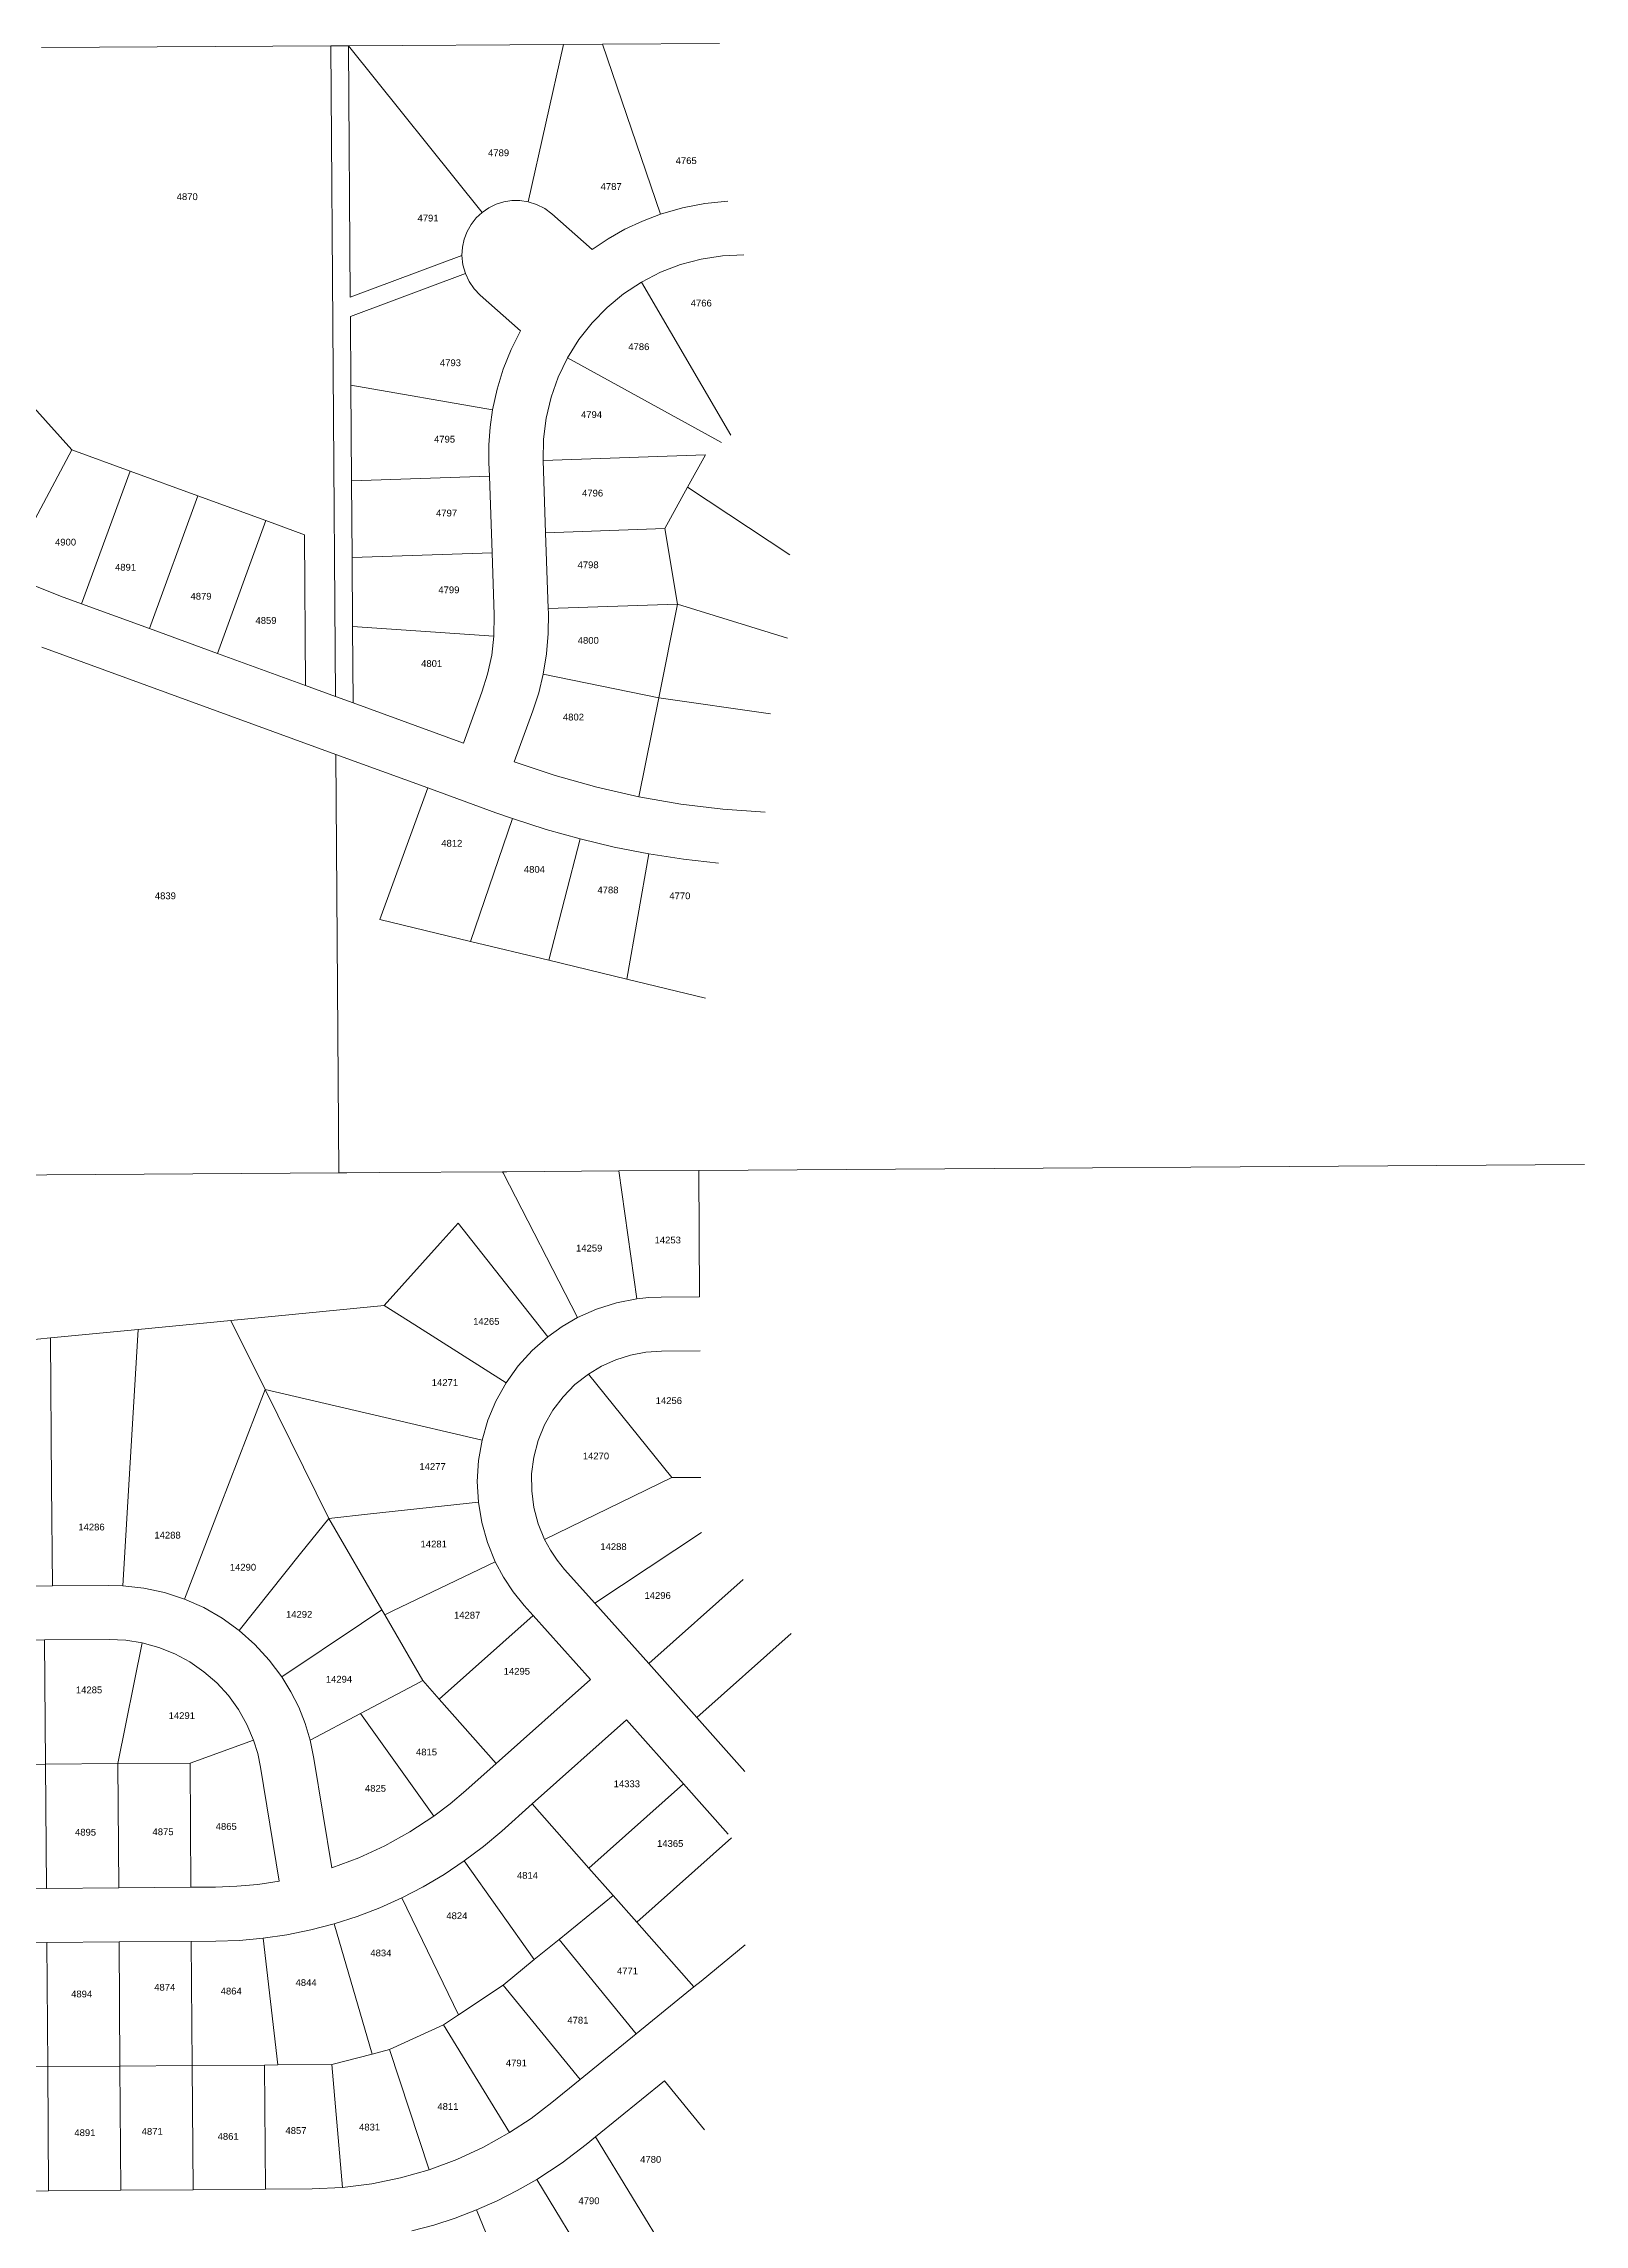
# Model space of a CAD drawing. Header units: feet. Extents: x 865220 to 2843432, y -2240498 to 970288.
# Drawn here: x 2841726 to 2843432, y 963342 to 965756 of the extents above; entities that cross this region are included whole.
import ezdxf
from ezdxf.enums import TextEntityAlignment as Align

# ---------------------------------------------------------------- set-up
doc = ezdxf.new("R2010")
doc.units = ezdxf.units.FT
doc.header["$LTSCALE"] = 0.015
doc.header["$MEASUREMENT"] = 0
doc.layers.add('Dakota County Addresses', color=7, linetype='Continuous')
doc.layers.add('Dakota County Parcels', color=7, linetype='Continuous')
doc.styles.add('Dimensions 100', font='arial.ttf')

# ---------------------------------------------------------------- blocks, each defined once
blk = doc.blocks.new('ACMAP_ANN_TEMPLATE_Dakota County Addresses')
at = {"layer": 'Dakota County Addresses', "style": 'Dimensions 100'}
blk.add_attdef('DakotaCountyAddress', text='', height=50, dxfattribs=at).set_placement((0, 0), align=Align.CENTER)

msp = doc.modelspace()

# ---------------------------------------------------------------- linework, layer by layer
at = {"layer": 'Dakota County Parcels', "lineweight": 5, "ltscale": 100}
for p, q in [((2841724, 965751.9), (2842044.5, 965753.8)), ((2842044.5, 965753.8), (2842063.9, 965753.9)), ((2842049.6, 965033.4), (2842044.5, 965753.8)), ((2842063.9, 965753.9), (2842301.9, 965755.3)), ((2842063.9, 965753.9), (2842212, 965569.5)), ((2842065.9, 965475.5), (2842063.9, 965753.9)), ((2842262.7, 965581.3), (2842301.9, 965755.3)), ((2842301.9, 965755.3), (2842345.3, 965755.6)), ((2842345.3, 965755.6), (2842474.5, 965756.3)), ((2842345.3, 965755.6), (2842409.2, 965567.6)), ((2842289.2, 965567.7), (2842333.8, 965528.3)), ((2842065.9, 965475.5), (2842189.5, 965521.7)), ((2842066, 965454.2), (2842193.3, 965501.7)), ((2842388.3, 965492.4), (2842487.4, 965322.7)), ((2842209.8, 965477.7), (2842254.4, 965438.4)), ((2842066.6, 965378.3), (2842066, 965454.2)), ((2842306.5, 965408.6), (2842477, 965314.7)), ((2842067.3, 965272.2), (2842066.6, 965378.3)), ((2842066.6, 965378.3), (2842223.4, 965350.8)), ((2841715.6, 965353.3), (2841757.7, 965306.6)), ((2841685.6, 965171.1), (2841757.7, 965306.6)), ((2841757.7, 965306.6), (2841822.1, 965283.1)), ((2842219.9, 965277.5), (2842219.4, 965292.5)), ((2842279.3, 965294.6), (2842459.2, 965301)), ((2842282.1, 965214.7), (2842279.3, 965294.6)), ((2842439.4, 965265.1), (2842459.2, 965301)), ((2841768.5, 965136), (2841822.1, 965283.1)), ((2841822.1, 965283.1), (2841897.3, 965255.6)), ((2842067.3, 965272.2), (2842219.9, 965277.5)), ((2842067.9, 965187.2), (2842067.3, 965272.2)), ((2842222.9, 965192.6), (2842219.9, 965277.5)), ((2841843.6, 965108.6), (2841897.3, 965255.6)), ((2841897.3, 965255.6), (2841972.4, 965228.2)), ((2842414.1, 965219.3), (2842439.4, 965265.1)), ((2842439.4, 965265.1), (2842552.6, 965190.4)), ((2841918.8, 965081.2), (2841972.4, 965228.2)), ((2841972.4, 965228.2), (2842015.3, 965212.5)), ((2842282.1, 965214.7), (2842414.1, 965219.3)), ((2842414.1, 965219.3), (2842428.2, 965135.8)), ((2842015.3, 965212.5), (2842016.5, 965045.5)), ((2842285.1, 965130.8), (2842282.1, 965214.7)), ((2842067.9, 965187.2), (2842222.9, 965192.6)), ((2842068.4, 965111), (2842067.9, 965187.2)), ((2842225.3, 965123.7), (2842222.9, 965192.6)), ((2841745, 965144.6), (2841768.5, 965136)), ((2841768.5, 965136), (2841843.6, 965108.6)), ((2842224.9, 965100.2), (2842225.3, 965123.7)), ((2842285.1, 965130.8), (2842428.2, 965135.8)), ((2842285.3, 965125.8), (2842285.1, 965130.8)), ((2842407.5, 965032), (2842428.2, 965135.8)), ((2842428.2, 965135.8), (2842550.1, 965097.9)), ((2841843.6, 965108.6), (2841918.8, 965081.2)), ((2842068.4, 965111), (2842224.9, 965100.2)), ((2842069, 965026.3), (2842068.4, 965111)), ((2841724.4, 965088.2), (2842050, 964969.4)), ((2841918.8, 965081.2), (2842016.5, 965045.5)), ((2842279.6, 965058.2), (2842407.5, 965032)), ((2842016.5, 965045.5), (2842049.6, 965033.4)), ((2842049.6, 965033.4), (2842069, 965026.3)), ((2842069, 965026.3), (2842191.1, 964981.7)), ((2842191.1, 964981.7), (2842211.7, 965038.1)), ((2842385.5, 964922.4), (2842407.5, 965032)), ((2842407.5, 965032), (2842531.3, 965014.4)), ((2842247.5, 964961.1), (2842268.1, 965017.5)), ((2842053.3, 964506.1), (2842050, 964969.4)), ((2842050, 964969.4), (2842151.8, 964932.2)), ((2842098.6, 964786.6), (2842151.8, 964932.2)), ((2842151.8, 964932.2), (2842226.9, 964904.8)), ((2842226.9, 964904.8), (2842245.6, 964898.2)), ((2842199, 964762.3), (2842245.6, 964898.2)), ((2842285.6, 964741.4), (2842320.3, 964875.8)), ((2842372, 964720.5), (2842396.5, 964859.3)), ((2842098.6, 964786.6), (2842199, 964762.3)), ((2842199, 964762.3), (2842285.6, 964741.4)), ((2842285.6, 964741.4), (2842372, 964720.5)), ((2842372, 964720.5), (2842459.3, 964699.4)), ((2841582.5, 964502.9), (2842053.3, 964506.1)), ((2842363.4, 964508.1), (2842451.7, 964508.7)), ((2842363.4, 964508.1), (2842383.1, 964366.5)), ((2842451.7, 964508.7), (2843432.2, 964515.2)), ((2842451.7, 964508.7), (2842452.7, 964368.8)), ((2842185.5, 964450.2), (2842284.6, 964324.5)), ((2841933.6, 964342.7), (2842103.4, 964359.3)), ((2842410.1, 964368.5), (2842452.7, 964368.8)), ((2841734, 964323.2), (2841831.1, 964332.7)), ((2841831.1, 964332.7), (2841933.6, 964342.7)), ((2841933.6, 964342.7), (2841971.5, 964266.1)), ((2841654.1, 964315.4), (2841734, 964323.2)), ((2842410.5, 964308.5), (2842453.1, 964308.8)), ((2842329.5, 964283.1), (2842421.8, 964168.6)), ((2841971.5, 964266.1), (2842042.1, 964123.4)), ((2842281.1, 964100), (2842421.8, 964168.6)), ((2842421.8, 964168.6), (2842454.1, 964168.8)), ((2842042.1, 964123.4), (2842101, 964022)), ((2842336.5, 964029.7), (2842454.6, 964107.7)), ((2842303.2, 964067), (2842336.5, 964029.7)), ((2841656.1, 964048.3), (2841736.1, 964048.9)), ((2841736.1, 964048.9), (2841798.6, 964049.3)), ((2841814, 964048.9), (2841798.6, 964049.3)), ((2842396.4, 963962.6), (2842500.9, 964055.7)), ((2842101, 964022), (2842104, 964016.8)), ((2842104, 964016.8), (2842146.4, 963943.8)), ((2842164.5, 963923.3), (2842268.4, 964015.9)), ((2842258.4, 964027.1), (2842268.4, 964015.9)), ((2842268.4, 964015.9), (2842331.7, 963945)), ((2842336.5, 964029.7), (2842396.4, 963962.6)), ((2841647.5, 963988.2), (2841727.5, 963988.8)), ((2841727.5, 963988.8), (2841799.1, 963989.3)), ((2841728.5, 963851.3), (2841727.5, 963988.8)), ((2842449.6, 963902.9), (2842554.1, 963996)), ((2841808.5, 963851.9), (2841835.6, 963985.6)), ((2842396.4, 963962.6), (2842449.6, 963902.9)), ((2842146.4, 963943.8), (2842164.5, 963923.3)), ((2842227.5, 963852.1), (2842331.7, 963945)), ((2842164.5, 963923.3), (2842227.5, 963852.1)), ((2842021.5, 963878), (2842077.2, 963907.4)), ((2842077.2, 963907.4), (2842158.5, 963793.8)), ((2842267.2, 963807.2), (2842371.6, 963900.3)), ((2842371.6, 963900.3), (2842434.8, 963829.4)), ((2842449.6, 963902.9), (2842502.9, 963843.2)), ((2841888.5, 963852.5), (2841958.9, 963877.7)), ((2842025.7, 963857.7), (2842021.5, 963878)), ((2841648.5, 963850.7), (2841728.5, 963851.3)), ((2841728.5, 963851.3), (2841808.5, 963851.9)), ((2841729.6, 963713.8), (2841728.5, 963851.3)), ((2841808.5, 963851.9), (2841888.5, 963852.5)), ((2841809.5, 963714.4), (2841808.5, 963851.9)), ((2841889.5, 963715), (2841888.5, 963852.5)), ((2841966.5, 963848), (2841987.1, 963721.7)), ((2842025.7, 963857.7), (2842045.5, 963736.4)), ((2842193.7, 963822), (2842227.5, 963852.1)), ((2842330.2, 963736.1), (2842434.8, 963829.4)), ((2842434.8, 963829.4), (2842484.3, 963773.9)), ((2842233.7, 963777.3), (2842267.2, 963807.2)), ((2842267.2, 963807.2), (2842330.2, 963736.1)), ((2842383.2, 963676.2), (2842488, 963769.6)), ((2842192, 963744.1), (2842269.5, 963634.9)), ((2842330.2, 963736.1), (2842356.8, 963706)), ((2841649.6, 963713.2), (2841729.6, 963713.8)), ((2841729.6, 963713.8), (2841809.5, 963714.4)), ((2841809.5, 963714.4), (2841889.5, 963715)), ((2841889.5, 963715), (2841916.6, 963715.2)), ((2842123, 963703.2), (2842185.6, 963573.8)), ((2842297, 963657.2), (2842356.8, 963706)), ((2842356.8, 963706), (2842383.2, 963676.2)), ((2842048, 963674.4), (2842090, 963530.2)), ((2842383.2, 963676.2), (2842446.4, 963604.8)), ((2841649.9, 963653.2), (2841729.9, 963653.8)), ((2841729.9, 963653.8), (2841809.9, 963654.4)), ((2841730.9, 963516.4), (2841729.9, 963653.8)), ((2841809.9, 963654.4), (2841889.9, 963655)), ((2841810.9, 963517), (2841809.9, 963654.4)), ((2841889.9, 963655), (2841917.1, 963655.2)), ((2841890.9, 963517.6), (2841889.9, 963655)), ((2841969.3, 963658.5), (2841985.7, 963518.3)), ((2842269.5, 963634.9), (2842297, 963657.2)), ((2842297, 963657.2), (2842382.3, 963552.6)), ((2842235, 963606.7), (2842269.5, 963634.9)), ((2842185.6, 963573.8), (2842235, 963606.7)), ((2842235, 963606.7), (2842320.3, 963502)), ((2842109.4, 963535.2), (2842169, 963562.7)), ((2842169, 963562.7), (2842185.6, 963573.8)), ((2842169, 963562.7), (2842242, 963443.3)), ((2842320.3, 963502), (2842382.3, 963552.6)), ((2842045.4, 963518.7), (2842090, 963530.2)), ((2842090, 963530.2), (2842109.4, 963535.2)), ((2842109.4, 963535.2), (2842153.1, 963402.2)), ((2841650.9, 963515.8), (2841730.9, 963516.4)), ((2841730.9, 963516.4), (2841810.9, 963517)), ((2841731.9, 963378.9), (2841730.9, 963516.4)), ((2841810.9, 963517), (2841890.9, 963517.6)), ((2841811.9, 963379.5), (2841810.9, 963517)), ((2841970.9, 963518.2), (2841890.9, 963517.6)), ((2841891.9, 963380.1), (2841890.9, 963517.6)), ((2841985.7, 963518.3), (2841970.9, 963518.2)), ((2841971.9, 963380.7), (2841970.9, 963518.2)), ((2841985.7, 963518.3), (2842045.4, 963518.7)), ((2842045.4, 963518.7), (2842057.2, 963382.6)), ((2842289, 963476.6), (2842320.3, 963502)), ((2842337.5, 963438.7), (2842413.7, 963500.8)), ((2842413.7, 963500.8), (2842457.9, 963446.5)), ((2842327, 963430.1), (2842337.5, 963438.7)), ((2842419.2, 963304.3), (2842337.5, 963438.7)), ((2842023.8, 963381.1), (2842057.2, 963382.6)), ((2842351.7, 963261.3), (2842272.5, 963391.6)), ((2841652, 963378.3), (2841731.9, 963378.9)), ((2841731.9, 963378.9), (2841811.9, 963379.5)), ((2841811.9, 963379.5), (2841891.9, 963380.1)), ((2841891.9, 963380.1), (2841971.9, 963380.7)), ((2841971.9, 963380.7), (2842023.8, 963381.1)), ((2842205.5, 963357.7), (2842276.8, 963185))]:
    msp.add_line(p, q, dxfattribs=at)
for points in [[(2842262.7, 965581.3), (2842253.8, 965582.6), (2842244.8, 965582.5), (2842236, 965581.2), (2842227.4, 965578.5), (2842219.3, 965574.6), (2842212, 965569.5)], [(2842289.2, 965567.7), (2842281.2, 965573.7), (2842272.2, 965578.2), (2842262.7, 965581.3)], [(2842484, 965582), (2842458.6, 965579.5), (2842433.6, 965574.6), (2842409.2, 965567.6)], [(2842212, 965569.5), (2842205.3, 965563.3), (2842199.7, 965556.1), (2842195.2, 965548.2), (2842192, 965539.7), (2842190.1, 965530.8), (2842189.5, 965521.7)], [(2842409.2, 965567.6), (2842389.3, 965559.9), (2842370, 965550.8), (2842351.5, 965540.3), (2842333.8, 965528.3)], [(2842189.5, 965521.7), (2842190.6, 965511.5), (2842193.3, 965501.7)], [(2842501.5, 965522.4), (2842477.9, 965521.4), (2842454.4, 965517.8), (2842431.5, 965511.8), (2842409.4, 965503.3), (2842388.3, 965492.4)], [(2842193.3, 965501.7), (2842197.5, 965492.9), (2842203, 965484.8), (2842209.8, 965477.7)], [(2842388.3, 965492.4), (2842368.5, 965479.4), (2842350.2, 965464.3), (2842333.7, 965447.3), (2842319.1, 965428.7), (2842306.5, 965408.6)], [(2842254.4, 965438.4), (2842244, 965417.5), (2842235.3, 965395.9), (2842228.4, 965373.6), (2842223.4, 965350.8)], [(2842306.5, 965408.6), (2842296.2, 965387.2), (2842288.3, 965364.9), (2842282.8, 965341.8), (2842279.8, 965318.3), (2842279.3, 965294.6)], [(2842223.4, 965350.8), (2842220.7, 965331.5), (2842219.4, 965312), (2842219.4, 965292.5)], [(2841685.6, 965171.1), (2841714.8, 965156.8), (2841745, 965144.6)], [(2842279.6, 965058.2), (2842283.3, 965080.6), (2842285.1, 965103.1), (2842285.3, 965125.8)], [(2842211.7, 965038.1), (2842218, 965058.3), (2842222.5, 965079.1), (2842224.9, 965100.2)], [(2842268.1, 965017.5), (2842274.6, 965037.6), (2842279.6, 965058.2)], [(2842247.5, 964961.1), (2842292.8, 964945.9), (2842338.9, 964933), (2842385.5, 964922.4)], [(2842385.5, 964922.4), (2842431.8, 964914.4), (2842478.5, 964908.6), (2842525.4, 964905.2)], [(2842245.6, 964898.2), (2842282.7, 964886.3), (2842320.3, 964875.8)], [(2842320.3, 964875.8), (2842358.2, 964866.8), (2842396.5, 964859.3)], [(2842396.5, 964859.3), (2842435, 964853.3), (2842473.7, 964848.8)], [(2842053.3, 964506.1), (2842062.2, 964506.1), (2842098.1, 964506.4), (2842234.4, 964507.3)], [(2842234.4, 964507.3), (2842239.4, 964507.3), (2842363.4, 964508.1)], [(2842234.4, 964507.3), (2842235, 964506), (2842317.6, 964345.8)], [(2842103.4, 964359.3), (2842165.4, 964428), (2842185.5, 964450.2)], [(2842103.4, 964359.3), (2842137.2, 964337.9), (2842238.4, 964273.5)], [(2842383.1, 964366.5), (2842360.6, 964362.1), (2842338.6, 964355.1), (2842317.6, 964345.8)], [(2842410.1, 964368.5), (2842396.6, 964368), (2842383.1, 964366.5)], [(2841814, 964048.9), (2841820.7, 964160.7), (2841831.1, 964332.7)], [(2842284.6, 964324.5), (2842267.3, 964309.3), (2842251.9, 964292.2), (2842238.4, 964273.5)], [(2842317.6, 964345.8), (2842300.6, 964335.9), (2842284.6, 964324.5)], [(2841736.1, 964048.9), (2841735.2, 964160.8), (2841734, 964323.2)], [(2842410.5, 964308.5), (2842393.3, 964307.4), (2842376.3, 964304.2), (2842359.9, 964299.1), (2842344.2, 964292), (2842329.5, 964283.1)], [(2842329.5, 964283.1), (2842314.7, 964271.6), (2842301.6, 964258.2), (2842290.3, 964243.2), (2842281, 964226.9), (2842273.9, 964209.6), (2842269.2, 964191.4), (2842266.7, 964172.8), (2842266.8, 964154.1), (2842269.2, 964135.5), (2842274, 964117.4), (2842281.1, 964100)], [(2841882.3, 964034.1), (2841921.8, 964136.8), (2841971.5, 964266.1)], [(2841971.5, 964266.1), (2842104.7, 964235.1), (2842211.8, 964210.1)], [(2842238.4, 964273.5), (2842227.2, 964253.4), (2842218.3, 964232.2), (2842211.8, 964210.1)], [(2842211.8, 964210.1), (2842207.9, 964187.4), (2842206.5, 964164.4), (2842207.7, 964141.4)], [(2842042.1, 964123.4), (2842088.4, 964128.5), (2842207.7, 964141.4)], [(2842207.7, 964141.4), (2842211.4, 964118.7), (2842217.7, 964096.6), (2842226.4, 964075.2)], [(2841942.9, 963999.4), (2842010.9, 964084.4), (2842042.1, 964123.4)], [(2842281.1, 964100), (2842287.4, 964088.4), (2842294.8, 964077.3), (2842303.2, 964067)], [(2842104, 964016.8), (2842113, 964021.1), (2842226.4, 964075.2)], [(2842226.4, 964075.2), (2842235.6, 964058.2), (2842246.3, 964042.1), (2842258.4, 964027.1)], [(2841882.3, 964034.1), (2841860.1, 964041.4), (2841837.2, 964046.3), (2841814, 964048.9)], [(2841942.9, 963999.4), (2841923.9, 964013), (2841903.7, 964024.6), (2841882.3, 964034.1)], [(2841990.2, 963947.9), (2842078.4, 964006.9), (2842101, 964022)], [(2841835.6, 963985.6), (2841817.4, 963988.5), (2841799.1, 963989.3)], [(2841990.2, 963947.9), (2841976.2, 963966.6), (2841960.4, 963983.8), (2841942.9, 963999.4)], [(2841958.9, 963877.7), (2841951.4, 963895.2), (2841942.1, 963911.8), (2841931, 963927.2), (2841918.2, 963941.2), (2841903.9, 963953.7), (2841888.3, 963964.5), (2841871.5, 963973.5), (2841853.9, 963980.6), (2841835.6, 963985.6)], [(2842021.5, 963878), (2842015.9, 963896.4), (2842008.8, 963914.3), (2842000.2, 963931.5), (2841990.2, 963947.9)], [(2842077.2, 963907.4), (2842137.5, 963939.1), (2842146.4, 963943.8)], [(2841966.5, 963848), (2841963.4, 963863), (2841958.9, 963877.7)], [(2842158.5, 963793.8), (2842176.5, 963807.5), (2842193.7, 963822)], [(2842045.5, 963736.4), (2842075.3, 963747.6), (2842104.1, 963760.9), (2842131.9, 963776.3), (2842158.5, 963793.8)], [(2842192, 963744.1), (2842213.3, 963760.1), (2842233.7, 963777.3)], [(2841916.6, 963715.2), (2841940.2, 963716.1), (2841963.7, 963718.2), (2841987.1, 963721.7)], [(2842123, 963703.2), (2842146.7, 963715.6), (2842169.7, 963729.2), (2842192, 963744.1)], [(2842048, 963674.4), (2842073.5, 963682.6), (2842098.5, 963692.3), (2842123, 963703.2)], [(2841969.3, 963658.5), (2841995.8, 963662.3), (2842022.1, 963667.7), (2842048, 963674.4)], [(2841917.1, 963655.2), (2841943.2, 963656.2), (2841969.3, 963658.5)], [(2842446.4, 963604.8), (2842454.2, 963611.2), (2842503.2, 963651.2)], [(2842382.3, 963552.6), (2842438.6, 963598.5), (2842446.4, 963604.8)], [(2842242, 963443.3), (2842266.1, 963459.1), (2842289, 963476.6)], [(2842153.1, 963402.2), (2842183.7, 963413.6), (2842213.4, 963427.3), (2842242, 963443.3)], [(2842272.5, 963391.6), (2842300.4, 963409.9), (2842327, 963430.1)], [(2842057.2, 963382.6), (2842089.6, 963386.7), (2842121.6, 963393.3), (2842153.1, 963402.2)], [(2842205.5, 963357.7), (2842228.4, 963367.9), (2842250.8, 963379.2), (2842272.5, 963391.6)], [(2842134.1, 963334.5), (2842158.3, 963341), (2842182.1, 963348.8), (2842205.5, 963357.7)]]:
    msp.add_lwpolyline(points, dxfattribs=at)

# ---------------------------------------------------------------- block references
at = {"layer": 'Dakota County Addresses', "lineweight": 5, "ltscale": 100, "xscale": 0.15, "yscale": 0.15, "zscale": 0.15}
for p, values in [((2842230.1, 965631.7), {'DakotaCountyAddress': '4789'}), ((2842437.8, 965623), {'DakotaCountyAddress': '4765'}), ((2841885.4, 965583.1), {'DakotaCountyAddress': '4870'}), ((2842354.7, 965594.4), {'DakotaCountyAddress': '4787'}), ((2842152, 965559.4), {'DakotaCountyAddress': '4791'}), ((2842454.5, 965465.3), {'DakotaCountyAddress': '4766'}), ((2842385.4, 965417), {'DakotaCountyAddress': '4786'}), ((2842176.8, 965399.2), {'DakotaCountyAddress': '4793'}), ((2842333, 965341.8), {'DakotaCountyAddress': '4794'}), ((2842170.3, 965314.6), {'DakotaCountyAddress': '4795'}), ((2842334.2, 965254.9), {'DakotaCountyAddress': '4796'}), ((2842172.5, 965232.8), {'DakotaCountyAddress': '4797'}), ((2841750.7, 965200.6), {'DakotaCountyAddress': '4900'}), ((2841817.1, 965172.8), {'DakotaCountyAddress': '4891'}), ((2842329.2, 965175.5), {'DakotaCountyAddress': '4798'}), ((2841900.7, 965140.7), {'DakotaCountyAddress': '4879'}), ((2842175.1, 965147.8), {'DakotaCountyAddress': '4799'}), ((2841972.6, 965113.9), {'DakotaCountyAddress': '4859'}), ((2842329.4, 965091.8), {'DakotaCountyAddress': '4800'}), ((2842156, 965066.2), {'DakotaCountyAddress': '4801'}), ((2842313, 965006.9), {'DakotaCountyAddress': '4802'}), ((2842178.3, 964867.2), {'DakotaCountyAddress': '4812'}), ((2842269.8, 964838.3), {'DakotaCountyAddress': '4804'}), ((2841861.2, 964809), {'DakotaCountyAddress': '4839'}), ((2842351.2, 964815.5), {'DakotaCountyAddress': '4788'}), ((2842430.8, 964809), {'DakotaCountyAddress': '4770'}), ((2842330.4, 964418.9), {'DakotaCountyAddress': '14259'}), ((2842417.4, 964427.9), {'DakotaCountyAddress': '14253'}), ((2842216.5, 964337.8), {'DakotaCountyAddress': '14265'}), ((2842170.7, 964270.1), {'DakotaCountyAddress': '14271'}), ((2842418.6, 964250.1), {'DakotaCountyAddress': '14256'}), ((2842157, 964177.1), {'DakotaCountyAddress': '14277'}), ((2842337.9, 964188.8), {'DakotaCountyAddress': '14270'}), ((2841779.4, 964110.1), {'DakotaCountyAddress': '14286'}), ((2841863.6, 964101.1), {'DakotaCountyAddress': '14288'}), ((2842158.3, 964091.3), {'DakotaCountyAddress': '14281'}), ((2842357.3, 964088.4), {'DakotaCountyAddress': '14288'}), ((2841947.1, 964065.6), {'DakotaCountyAddress': '14290'}), ((2842406.2, 964034.3), {'DakotaCountyAddress': '14296'}), ((2842009.3, 964013.4), {'DakotaCountyAddress': '14292'}), ((2842195.3, 964012.5), {'DakotaCountyAddress': '14287'}), ((2841776.7, 963929.8), {'DakotaCountyAddress': '14285'}), ((2842053.4, 963941.6), {'DakotaCountyAddress': '14294'}), ((2842250.3, 963950.4), {'DakotaCountyAddress': '14295'}), ((2841879.4, 963901.3), {'DakotaCountyAddress': '14291'}), ((2842150.3, 963861), {'DakotaCountyAddress': '4815'}), ((2842093.8, 963820.8), {'DakotaCountyAddress': '4825'}), ((2842372.1, 963825.8), {'DakotaCountyAddress': '14333'}), ((2841772.8, 963772.2), {'DakotaCountyAddress': '4895'}), ((2841858.6, 963772.7), {'DakotaCountyAddress': '4875'}), ((2841928.6, 963778.6), {'DakotaCountyAddress': '4865'}), ((2842420.1, 963759.7), {'DakotaCountyAddress': '14365'}), ((2842262.1, 963724.4), {'DakotaCountyAddress': '4814'}), ((2842183.9, 963679.7), {'DakotaCountyAddress': '4824'}), ((2842099.8, 963638.5), {'DakotaCountyAddress': '4834'}), ((2842372.8, 963618.6), {'DakotaCountyAddress': '4771'}), ((2841768.5, 963593.1), {'DakotaCountyAddress': '4894'}), ((2841860.5, 963600.5), {'DakotaCountyAddress': '4874'}), ((2841934.1, 963596.3), {'DakotaCountyAddress': '4864'}), ((2842017, 963605.7), {'DakotaCountyAddress': '4844'}), ((2842317.9, 963564.1), {'DakotaCountyAddress': '4781'}), ((2842249.8, 963516.7), {'DakotaCountyAddress': '4791'}), ((2842174, 963468.5), {'DakotaCountyAddress': '4811'}), ((2841772.1, 963439.5), {'DakotaCountyAddress': '4891'}), ((2841846.6, 963440.9), {'DakotaCountyAddress': '4871'}), ((2841930.7, 963435.4), {'DakotaCountyAddress': '4861'}), ((2842005.8, 963441.9), {'DakotaCountyAddress': '4857'}), ((2842087.3, 963445.7), {'DakotaCountyAddress': '4831'}), ((2842398.5, 963409.9), {'DakotaCountyAddress': '4780'}), ((2842330.2, 963364.1), {'DakotaCountyAddress': '4790'})]:
    msp.add_blockref('ACMAP_ANN_TEMPLATE_Dakota County Addresses', p, dxfattribs=at).add_auto_attribs(values)

doc.saveas('drawing.dxf')
